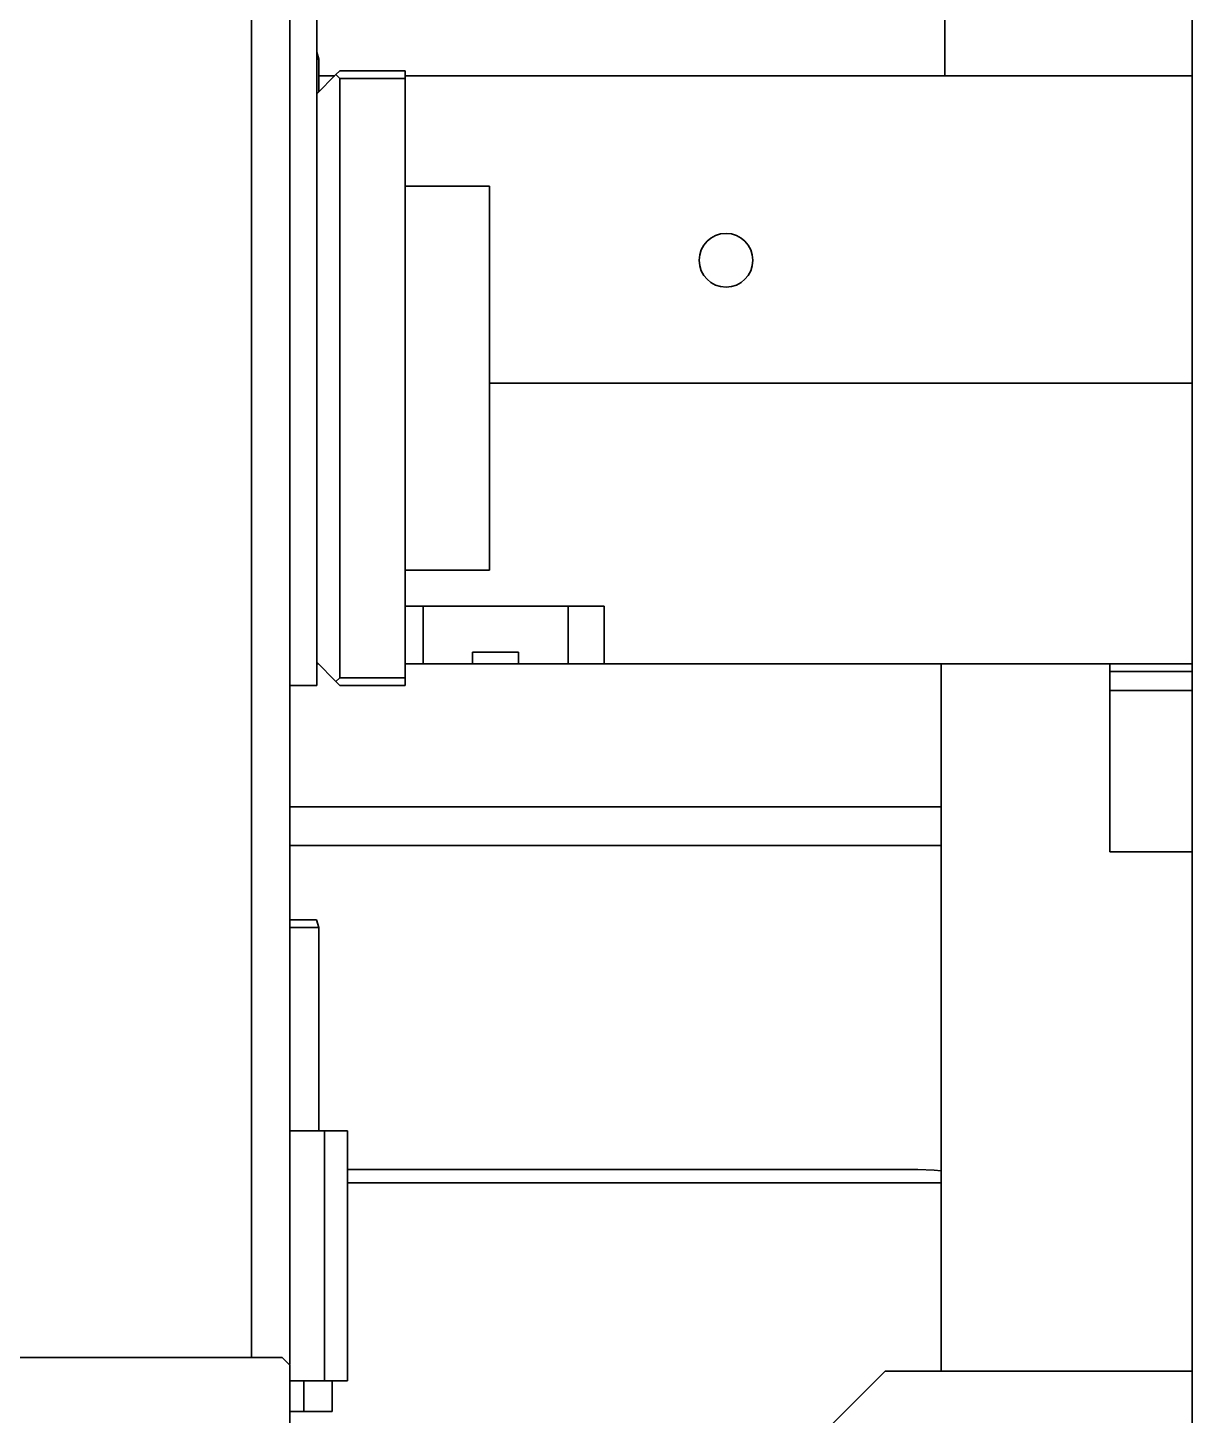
# Model space of a CAD drawing. Header units: millimetres. Extents: x -1052 to 3351, y 0 to 2015.
# Drawn here: x -359.61 to -355.13, y 1685.44 to 1690.79 of the extents above; entities that cross this region are included whole.
import ezdxf

# ---------------------------------------------------------------- set-up
doc = ezdxf.new("R2010")
doc.units = ezdxf.units.MM

msp = doc.modelspace()

# ---------------------------------------------------------------- linework, layer by layer
at = {"color": 7, "linetype": 'Continuous', "lineweight": 35}
for p, q in [((-358.7508, 1685.6647), (-358.7508, 1699.2806)), ((-358.7508, 1685.6647), (-358.7508, 1699.2806)), ((-358.6029, 1685.6377), (-358.6029, 1699.2806)), ((-358.6029, 1685.6377), (-358.6029, 1699.2806)), ((-358.4994, 1697.4982), (-358.4994, 1690.5312)), ((-358.4994, 1697.4982), (-358.4994, 1690.5312)), ((-355.1268, 1693.2956), (-355.1268, 1683.8749)), ((-355.1268, 1693.2956), (-355.1268, 1683.8749)), ((-356.0799, 1691.3213), (-356.0799, 1690.6001)), ((-356.0799, 1691.3213), (-356.0799, 1690.6001)), ((-358.492, 1690.6644), (-358.4994, 1690.692)), ((-358.492, 1690.6644), (-358.4994, 1690.692)), ((-358.492, 1690.6644), (-358.4994, 1690.6644)), ((-358.492, 1690.6644), (-358.4994, 1690.6644)), ((-358.492, 1690.5386), (-358.492, 1690.6644)), ((-358.492, 1690.5386), (-358.492, 1690.6644)), ((-358.4254, 1690.6052), (-358.4994, 1690.5312)), ((-358.4254, 1690.6052), (-358.4994, 1690.5312)), ((-358.4305, 1690.6001), (-358.492, 1690.6001)), ((-358.4305, 1690.6001), (-358.492, 1690.6001)), ((-358.4254, 1690.6052), (-358.4106, 1690.62)), ((-358.4254, 1690.6052), (-358.4106, 1690.62)), ((-358.4106, 1690.5904), (-358.4254, 1690.6052)), ((-358.4106, 1690.5904), (-358.4254, 1690.6052)), ((-358.1592, 1690.62), (-358.4106, 1690.62)), ((-358.1592, 1690.62), (-358.4106, 1690.62)), ((-358.4106, 1688.2829), (-358.4106, 1690.5904)), ((-358.4106, 1690.5904), (-358.1592, 1690.5904)), ((-358.4106, 1688.2829), (-358.4106, 1690.5904)), ((-358.4106, 1690.5904), (-358.1592, 1690.5904)), ((-358.1592, 1690.5904), (-358.1592, 1690.62)), ((-358.1592, 1690.5904), (-358.1592, 1690.62)), ((-355.1268, 1690.6001), (-358.1592, 1690.6001)), ((-355.1268, 1690.6001), (-358.1592, 1690.6001)), ((-358.1592, 1688.2829), (-358.1592, 1690.5904)), ((-358.1592, 1688.2829), (-358.1592, 1690.5904)), ((-358.4994, 1690.5312), (-358.4994, 1688.3421)), ((-358.4994, 1690.5312), (-358.4994, 1688.3421)), ((-357.8337, 1690.1762), (-358.1592, 1690.1762)), ((-358.1592, 1690.1762), (-358.1592, 1688.6971)), ((-357.8337, 1690.1762), (-358.1592, 1690.1762)), ((-358.1592, 1690.1762), (-358.1592, 1688.6971)), ((-357.8337, 1690.1762), (-357.8337, 1688.6971)), ((-357.8337, 1690.1762), (-357.8337, 1688.6971)), ((-355.1268, 1689.4168), (-357.8337, 1689.4168)), ((-355.1268, 1689.4168), (-357.8337, 1689.4168)), ((-357.8337, 1688.6971), (-358.1592, 1688.6971)), ((-357.8337, 1688.6971), (-358.1592, 1688.6971)), ((-358.1592, 1688.5588), (-357.3922, 1688.5588)), ((-358.1592, 1688.5588), (-357.3922, 1688.5588)), ((-358.0895, 1688.5588), (-358.0895, 1688.3369)), ((-358.0895, 1688.5588), (-358.0895, 1688.3369)), ((-357.5316, 1688.3369), (-357.5316, 1688.5588)), ((-357.5316, 1688.3369), (-357.5316, 1688.5588)), ((-357.3922, 1688.5588), (-357.3922, 1688.3369)), ((-357.3922, 1688.5588), (-357.3922, 1688.3369)), ((-357.8993, 1688.3813), (-357.8993, 1688.3369)), ((-357.7218, 1688.3813), (-357.8993, 1688.3813)), ((-357.8993, 1688.3813), (-357.8993, 1688.3369)), ((-357.7218, 1688.3813), (-357.8993, 1688.3813)), ((-357.7218, 1688.3369), (-357.7218, 1688.3813)), ((-357.7218, 1688.3369), (-357.7218, 1688.3813)), ((-358.4994, 1688.3421), (-358.4994, 1688.2533)), ((-358.4994, 1688.3421), (-358.4254, 1688.2681)), ((-358.4994, 1688.3421), (-358.4994, 1688.2533)), ((-358.4994, 1688.3421), (-358.4254, 1688.2681)), ((-358.4943, 1688.3369), (-358.4994, 1688.3369)), ((-358.4943, 1688.3369), (-358.4994, 1688.3369)), ((-358.0895, 1688.3369), (-358.1592, 1688.3369)), ((-358.0895, 1688.3369), (-358.1592, 1688.3369)), ((-358.0895, 1688.3369), (-357.8993, 1688.3369)), ((-358.0895, 1688.3369), (-357.8993, 1688.3369)), ((-357.7218, 1688.3369), (-357.8993, 1688.3369)), ((-357.7218, 1688.3369), (-357.8993, 1688.3369)), ((-357.7218, 1688.3369), (-357.5316, 1688.3369)), ((-357.7218, 1688.3369), (-357.5316, 1688.3369)), ((-357.3922, 1688.3369), (-357.5316, 1688.3369)), ((-357.3922, 1688.3369), (-357.5316, 1688.3369)), ((-355.1268, 1688.3369), (-357.3922, 1688.3369)), ((-355.1268, 1688.3369), (-357.3922, 1688.3369)), ((-356.0947, 1685.613), (-356.0947, 1688.3369)), ((-356.0947, 1685.613), (-356.0947, 1688.3369)), ((-355.4438, 1688.3369), (-355.4438, 1688.3074)), ((-355.4438, 1688.3369), (-355.4438, 1688.3074)), ((-358.4254, 1688.2681), (-358.4106, 1688.2829)), ((-358.4254, 1688.2681), (-358.4106, 1688.2829)), ((-358.1592, 1688.2829), (-358.4106, 1688.2829)), ((-358.1592, 1688.2829), (-358.4106, 1688.2829)), ((-358.1592, 1688.2533), (-358.1592, 1688.2829)), ((-358.1592, 1688.2533), (-358.1592, 1688.2829)), ((-355.4438, 1688.3074), (-355.1268, 1688.3074)), ((-355.4438, 1688.3074), (-355.4438, 1688.2334)), ((-355.4438, 1688.3074), (-355.1268, 1688.3074)), ((-355.4438, 1688.3074), (-355.4438, 1688.2334)), ((-358.4994, 1688.2533), (-358.6029, 1688.2533)), ((-358.4994, 1688.2533), (-358.6029, 1688.2533)), ((-358.4106, 1688.2533), (-358.4254, 1688.2681)), ((-358.4106, 1688.2533), (-358.4254, 1688.2681)), ((-358.4106, 1688.2533), (-358.1592, 1688.2533)), ((-358.4106, 1688.2533), (-358.1592, 1688.2533)), ((-355.4438, 1687.6122), (-355.4438, 1688.2334)), ((-355.1268, 1688.2334), (-355.4438, 1688.2334)), ((-355.4438, 1687.6122), (-355.4438, 1688.2334)), ((-355.1268, 1688.2334), (-355.4438, 1688.2334)), ((-358.6029, 1687.7851), (-356.0947, 1687.7851)), ((-358.6029, 1687.7851), (-356.0947, 1687.7851)), ((-358.6029, 1687.6372), (-356.0947, 1687.6372)), ((-358.6029, 1687.6372), (-356.0947, 1687.6372)), ((-355.4438, 1687.6122), (-355.1268, 1687.6122)), ((-355.4438, 1687.6122), (-355.1268, 1687.6122)), ((-358.6029, 1687.351), (-358.4999, 1687.351)), ((-358.6029, 1687.351), (-358.4999, 1687.351)), ((-358.492, 1687.3214), (-358.6029, 1687.3214)), ((-358.492, 1687.3214), (-358.6029, 1687.3214)), ((-358.492, 1687.3214), (-358.4999, 1687.351)), ((-358.492, 1687.3214), (-358.4999, 1687.351)), ((-358.492, 1686.5375), (-358.492, 1687.3214)), ((-358.492, 1686.5375), (-358.492, 1687.3214)), ((-358.6029, 1686.5375), (-358.4698, 1686.5375)), ((-358.6029, 1686.5375), (-358.4698, 1686.5375)), ((-358.4698, 1685.576), (-358.4698, 1686.5375)), ((-358.4698, 1686.5375), (-358.381, 1686.5375)), ((-358.4698, 1685.576), (-358.4698, 1686.5375)), ((-358.4698, 1686.5375), (-358.381, 1686.5375)), ((-358.381, 1686.5375), (-358.381, 1685.576)), ((-358.381, 1686.5375), (-358.381, 1685.576)), ((-356.1834, 1686.3895), (-358.381, 1686.3895)), ((-356.1834, 1686.3895), (-358.381, 1686.3895)), ((-356.0947, 1686.3378), (-358.381, 1686.3378)), ((-356.0947, 1686.3378), (-358.381, 1686.3378)), ((-358.6325, 1685.6647), (-369.2234, 1685.6647)), ((-358.6325, 1685.6647), (-369.2234, 1685.6647)), ((-358.6029, 1685.6352), (-358.6325, 1685.6647)), ((-358.6029, 1685.6352), (-358.6325, 1685.6647)), ((-358.6029, 1681.4047), (-358.6029, 1685.6352)), ((-358.6029, 1681.4047), (-358.6029, 1685.6352)), ((-356.3102, 1685.613), (-356.8279, 1685.0953)), ((-356.3102, 1685.613), (-356.8279, 1685.0953)), ((-355.1268, 1685.613), (-356.3102, 1685.613)), ((-355.1268, 1685.613), (-356.3102, 1685.613)), ((-358.6029, 1685.576), (-358.4698, 1685.576)), ((-358.6029, 1685.576), (-358.4698, 1685.576)), ((-358.5489, 1685.576), (-358.5489, 1685.4577)), ((-358.5489, 1685.576), (-358.5489, 1685.4577)), ((-358.381, 1685.576), (-358.4698, 1685.576)), ((-358.381, 1685.576), (-358.4698, 1685.576)), ((-358.4402, 1685.4577), (-358.4402, 1685.576)), ((-358.4402, 1685.4577), (-358.4402, 1685.576)), ((-358.5489, 1685.4577), (-358.6029, 1685.4577)), ((-358.5489, 1685.4577), (-358.6029, 1685.4577)), ((-358.4402, 1685.4577), (-358.5489, 1685.4577)), ((-358.4402, 1685.4577), (-358.5489, 1685.4577))]:
    msp.add_line(p, q, dxfattribs=at)
msp.add_lwpolyline([(-356.0947, 1686.3842), (-356.1207, 1686.3869), (-356.1834, 1686.3895)], dxfattribs=at)
msp.add_lwpolyline([(-356.0947, 1686.3842), (-356.1207, 1686.3869), (-356.1834, 1686.3895)], dxfattribs=at)
msp.add_circle((-356.923, 1689.8901), 0.1035, dxfattribs=at)
msp.add_circle((-356.923, 1689.8901), 0.1035, dxfattribs=at)

doc.saveas('drawing.dxf')
